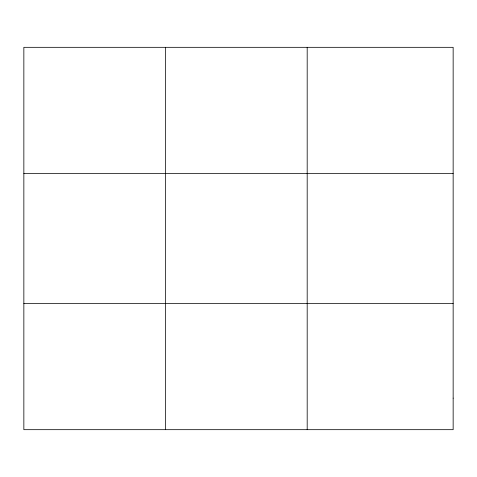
<?xml version="1.0" encoding="UTF-8"?>
<svg xmlns="http://www.w3.org/2000/svg" width="477" height="477" viewBox="0 0 477 477"><rect width="100%" height="100%" fill="white"/><g stroke="black" fill="none" stroke-linecap="round" stroke-linejoin="round"><path stroke-width="0.72" d="M165.519 429.676L165.519 47.324M307.188 429.676L307.188 47.324M23.85 173.503L453.15 173.503M23.85 303.497L453.15 303.497M453.15 398.134L453.15 429.676L23.85 429.676L23.85 47.324L453.15 47.324L453.15 398.134"/></g></svg>
